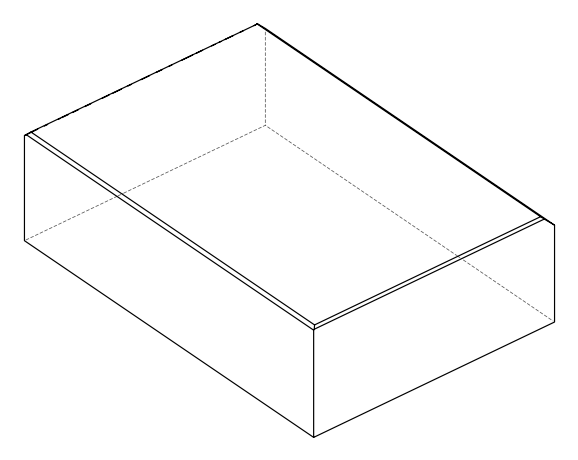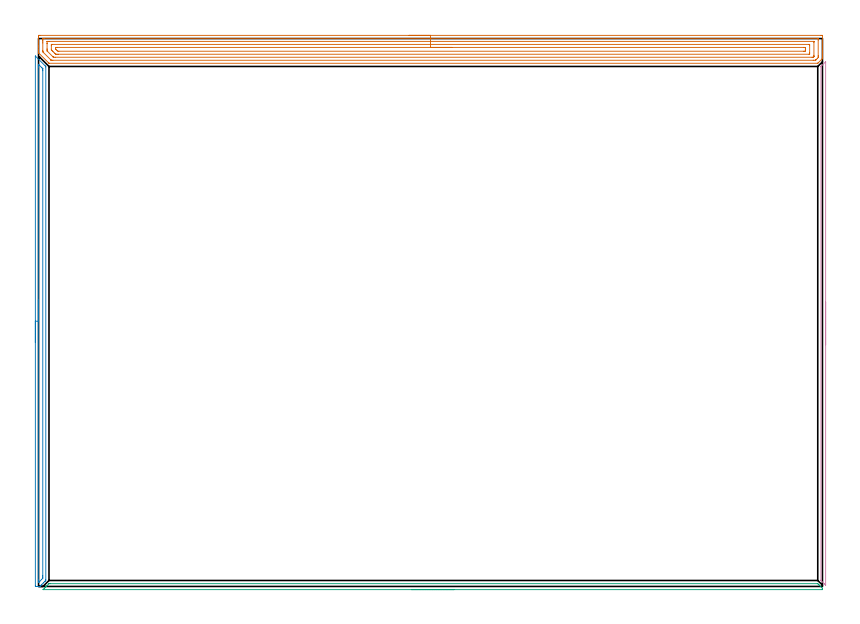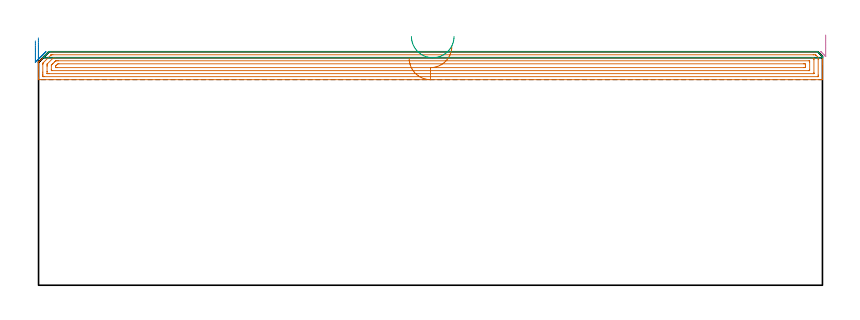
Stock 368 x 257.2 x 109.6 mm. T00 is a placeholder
(PLAN: 4 operations, 0 tool changes, 24.2 min)
(1 AREA_MILL | FG_CHAMFER_SURFACE | UGT0205_001 | 14.93 min | 31577 mm3)
(2 AREA_MILL_1 | FG_CHAMFER_SURFACE_1 | UGT0205_001 | 4.12 min | 2951 mm3)
(3 AREA_MILL_2 | FG_CHAMFER_SURFACE_2 | UGT0205_001 | 3.07 min | 1447 mm3)
(4 AREA_MILL_3 | FG_CHAMFER_SURFACE_3 | UGT0205_001 | 2.1 min | 587 mm3)
(TOOL UGT0205_001 | Chamfer Mill 20 x 3 x 45 deg. | D20 FL50 Z2)
(OP 1 AREA_MILL)
G17 G21 G94 G90
T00 M6
G54
G17 G0 G90 X174. Y258.7 S1061 M3
G43 Z119.6 H0
Z106.5
G94 G1 X174.038 Z105.628 F250.
X174.152 Z104.764
X174.341 Z103.912
X174.603 Z103.08
X174.937 Z102.274
X175.34 Z101.5
X175.808 Z100.764
X176.34 Z100.072
X176.929 Z99.429
X177.572 Z98.84
X178.264 Z98.309
X179. Z97.84
X179.774 Z97.437
X180.58 Z97.103
X181.412 Z96.841
X182.263 Z96.652
X183.128 Z96.538
X184. Z96.5
X367.395
X367.882 Y258.695 Z96.503
X367.99 Y258.692 Z96.506
X368. Y258.579 Z96.618
Y251.272 Z103.922
Y250.707 Z104.49
Y250.394 Z104.803
Y249.829 Z105.368
Y249.516 Z105.68
Y248.89 Z106.309
Y248.385 Z106.815
X367.99 Y247.796 Z107.402
X367.957 Y247.76 Z107.438
X367.841 Y247.641 Z107.558
X365.941 Y245.741 Z109.458
X365.795 Y245.603 Z109.589
X365.61 Y245.6 Z109.6
X5.067
X4.905 Y245.604 Z109.589
X4.761 Y245.739 Z109.46
X0.105 Y250.394 Z104.804
X0.004 Y250.495 Z104.701
X0.001 Y250.507 Z104.69
X0. Y251.019 Z104.18
Y251.524 Z103.675
Y252.15 Z103.045
Y253.341 Z101.856
Y253.906 Z101.288
Y258.014 Z97.183
X0.004 Y258.296 Z96.901
X0.01 Y258.692 Z96.505
X0.199 Y258.696 Z96.502
X0.605 Y258.7 Z96.5
X184.
Y257.286 Z97.914
X365.61 Y257.285 Z97.915
X365.746
X365.961 Y257.28 Z97.92
X365.983 Y257.279 Z97.921
X365.99 Y257.269 Z97.931
X365.996 Y257.241 Z97.959
X365.998 Y257.212 Z97.988
X366. Y257.035 Z98.165
Y256.54 Z98.66
Y249.133 Z106.067
X365.997 Y248.638 Z106.562
X365.994 Y248.26 Z106.94
X365.61 Y247.86 Z107.34
X365.56 Y247.809 Z107.391
X364.984 Y247.234 Z107.966
X364.876 Y247.129 Z108.071
X364.802 Y247.059 Z108.141
X364.76 Y247.021 Z108.179
X364.718 Y247.019 Z108.181
X364.58 Y247.017 Z108.183
X363.825 Y247.014 Z108.186
X363.69
X6.717 Y247.015 Z108.185
X5.96 Y247.02 Z108.18
X5.941 Y247.021 Z108.179
X5.916 Y247.042 Z108.158
X5.864 Y247.089 Z108.111
X5.765 Y247.185 Z108.015
X5.572 Y247.378 Z107.822
X2.39 Y250.561 Z104.639
X2.04 Y250.922 Z104.278
X2.01 Y250.975 Z104.225
X2.006 Y251.042 Z104.158
X2.002 Y251.144 Z104.056
X2.001 Y251.272 Z103.928
X2. Y251.656 Z103.544
Y255.168 Z100.032
Y256.046 Z99.154
X2.002 Y256.54 Z98.66
X2.006 Y256.918 Z98.282
X2.021 Y257.279 Z97.921
X2.39 Y257.284 Z97.916
X2.525 Y257.285 Z97.915
X184. Y257.286 Z97.914
Y255.872 Z99.328
X363.825 Y255.871 Z99.329
X363.896 Y255.87 Z99.33
X363.952 Y255.867 Z99.333
X363.982 Y255.865 Z99.335
X363.99 Y255.833 Z99.367
X363.996 Y255.662 Z99.538
X363.999 Y255.491 Z99.709
X364. Y249.344 Z105.856
X363.998 Y248.991 Z106.209
X363.994 Y248.814 Z106.386
X363.99 Y248.727 Z106.473
X363.975 Y248.686 Z106.514
X363.934 Y248.638 Z106.562
X363.881 Y248.582 Z106.618
X363.825 Y248.527 Z106.673
X363.734 Y248.444 Z106.756
X363.654 Y248.435 Z106.765
X363.485 Y248.433 Z106.767
X363.145 Y248.429 Z106.771
X7.745
X7.063 Y248.43 Z106.77
X7.013 Y248.433 Z106.767
X6.99 Y248.435 Z106.765
X6.953 Y248.458 Z106.742
X6.852 Y248.55 Z106.65
X6.762 Y248.638 Z106.562
X4.129 Y251.272 Z103.928
X4.084 Y251.32 Z103.88
X4.01 Y251.403 Z103.797
X4.004 Y251.44 Z103.76
X4. Y252.15 Z103.05
Y252.322 Z102.878
Y254.784 Z100.416
Y254.956 Z100.244
X4.005 Y255.662 Z99.538
X4.007 Y255.827 Z99.373
X4.023 Y255.865 Z99.335
X4.069 Y255.867 Z99.333
X4.175 Y255.869 Z99.331
X4.855 Y255.871 Z99.329
X5.067 Y255.872 Z99.328
X184.
Y254.457 Z100.743
X361.48
X361.872 Y254.455 Z100.745
X361.951 Y254.453 Z100.747
X361.981 Y254.451 Z100.749
X361.99 Y254.42 Z100.78
X361.993 Y254.326 Z100.874
X362. Y253.946 Z101.254
Y250.394 Z104.806
X361.996 Y249.975 Z105.225
X361.992 Y249.87 Z105.33
X361.99 Y249.85 Z105.35
X361.962 Y249.848 Z105.352
X361.895 Y249.845 Z105.355
X361.707 Y249.843 Z105.357
X9.197
X8.637 Y249.844 Z105.356
X8.302 Y249.846 Z105.354
X8.03 Y249.85 Z105.35
X7.745 Y250.113 Z105.087
X7.458 Y250.394 Z104.806
X6.852 Y250.997 Z104.203
X6.577 Y251.272 Z103.928
X6.312 Y251.54 Z103.66
X6.141 Y251.714 Z103.486
X6.011 Y251.85 Z103.35
X6. Y252.15 Z103.05
Y253.866 Z101.334
Y253.906 Z101.294
X6.004 Y254.325 Z100.875
X6.008 Y254.429 Z100.771
X6.01 Y254.45 Z100.75
X6.038 Y254.452 Z100.748
X6.105 Y254.455 Z100.745
X6.293 Y254.457 Z100.743
X184.
Y253.043 Z102.157
X359.363
X359.99 Y253.028 Z102.172
X359.998 Y252.403 Z102.797
X359.999 Y252.15 Z103.05
X359.996 Y251.527 Z103.673
X359.99 Y251.272 Z103.928
X359.378 Y251.257 Z103.943
X359.363
X9.529
X9.038 Y251.272 Z103.928
X8.637 Y251.666 Z103.534
X8.16 Y252.15 Z103.05
X8.01 Y252.309 Z102.891
X8.007 Y252.463 Z102.737
X8.004 Y252.773 Z102.427
X8.01 Y253.028 Z102.172
X8.622 Y253.043 Z102.157
X8.637
X184.
X184.872 Z102.195
X185.736 Z102.309
X186.588 Z102.498
X187.42 Z102.76
X188.226 Z103.094
X189. Z103.497
X189.736 Z103.965
X190.428 Z104.496
X191.071 Z105.086
X191.66 Z105.729
X192.191 Z106.421
X192.66 Z107.157
X193.063 Z107.931
X193.397 Z108.737
X193.659 Z109.569
X193.848 Z110.42
X193.962 Z111.285
X194. Z112.157
G0 Z119.6
M5
M2
(OP 2 AREA_MILL_1)
G17 G21 G94 G90
T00 M6
G54
G17 G0 G90 X-1.5 Y114.5 S1061 M3
G43 Z119.6 H0
Z114.7
G94 G1 Y114.538 Z113.828 F250.
Y114.652 Z112.964
Y114.841 Z112.112
Y115.103 Z111.28
Y115.437 Z110.474
Y115.84 Z109.7
Y116.308 Z108.964
Y116.84 Z108.272
Y117.429 Z107.629
Y118.072 Z107.04
Y118.764 Z106.508
Y119.5 Z106.04
Y120.274 Z105.637
Y121.08 Z105.303
Y121.912 Z105.041
Y122.763 Z104.852
Y123.628 Z104.738
Y124.5 Z104.7
X-1.499 Y248.877 Z104.699
X-1.495 Y248.955 Z104.703
X-1.492 Y248.981 Z104.704
X-1.411 Y248.912 Z104.787
X3.157 Y244.343 Z109.356
X3.318 Y244.179 Z109.516
X3.396 Y244.095 Z109.589
X3.4 Y243.896 Z109.6
Y3.315
X3.393 Y2.8 Z109.593
X3.39 Y2.793 Z109.59
X3.123 Y2.521 Z109.32
X3.022 Y2.421 Z109.22
X2.254 Y1.652 Z108.451
X1.531 Y0.93 Z107.73
X1.095 Y0.493 Z107.291
X0.936 Y0.334 Z107.132
X0.805 Y0.203 Z107.001
X0.633 Y0.036 Z106.83
X0.594 Y0.004 Z106.789
X0.411 Y0. Z106.61
X-0.354 Z105.841
X-1.223 Y0.001 Z104.973
X-1.491 Y0.005 Z104.705
X-1.493 Y0.046 Z104.704
X-1.5 Y0.328 Z104.7
Y124.5
X-0.086 Z106.114
X-0.085 Y243.896 Z106.115
X-0.084 Y244.513 Z106.116
X-0.08 Y244.79 Z106.12
X-0.074 Y245.112 Z106.126
X0.257 Y244.79 Z106.457
X1.385 Y243.666 Z107.585
X1.711 Y243.338 Z107.911
X1.878 Y243.169 Z108.078
X1.96 Y243.081 Z108.16
X1.978 Y243.06 Z108.178
X1.981 Y243.042 Z108.181
X1.983 Y243.002 Z108.183
X1.985 Y242.383 Z108.185
X1.986 Y242.107 Z108.186
Y5.104
X1.985 Y4.486 Z108.185
X1.983 Y4.209 Z108.183
X1.979 Y3.901 Z108.179
X1.972 Y3.833 Z108.172
X1.932 Y3.789 Z108.132
X1.863 Y3.717 Z108.063
X1.465 Y3.315 Z107.665
X0.571 Y2.421 Z106.771
X0.515 Y2.366 Z106.715
X0.287 Y2.144 Z106.487
X0.188 Y2.05 Z106.388
X0.14 Y2.01 Z106.34
X0.051 Y2.005 Z106.251
X-0.059 Y2.01 Z106.141
X-0.079 Y2.014 Z106.121
X-0.081 Y2.053 Z106.119
X-0.084 Y2.143 Z106.116
X-0.085 Y2.421 Z106.115
X-0.086 Y3.04 Z106.114
Y124.5
Y125.372 Z106.152
Y126.236 Z106.266
Y127.088 Z106.455
Y127.92 Z106.717
Y128.726 Z107.051
Y129.5 Z107.454
Y130.236 Z107.923
Y130.928 Z108.454
Y131.571 Z109.043
Y132.16 Z109.686
Y132.691 Z110.378
Y133.16 Z111.114
Y133.563 Z111.888
Y133.897 Z112.694
Y134.159 Z113.526
Y134.348 Z114.378
Y134.462 Z115.243
Y134.5 Z116.114
G0 Z119.6
M5
M2
(OP 3 AREA_MILL_2)
G17 G21 G94 G90
T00 M6
G54
G17 G0 G90 X195.05 Y-1.5 S1061 M3
G43 Z119.6 H0
Z116.8
G94 G1 X195.012 Z115.928 F250.
X194.898 Z115.063
X194.709 Z114.212
X194.447 Z113.38
X194.113 Z112.574
X193.71 Z111.8
X193.242 Z111.064
X192.71 Z110.372
X192.121 Z109.729
X191.478 Z109.139
X190.786 Z108.608
X190.05 Z108.14
X189.276 Z107.737
X188.47 Z107.403
X187.638 Z107.141
X186.786 Z106.952
X185.922 Z106.838
X185.05 Z106.8
X2.277 Y-1.499 Z106.801
X2.242 Y-1.498 Z106.802
X2.118 Y-1.492 Z106.806
X2.175 Y-1.429 Z106.869
X2.277 Y-1.323 Z106.975
X2.724 Y-0.874 Z107.422
X3.065 Y-0.535 Z107.765
X3.271 Y-0.329 Z107.97
X3.499 Y-0.1 Z108.198
X3.618 Y0.019 Z108.315
X3.983 Y0.383 Z108.683
X4.141 Y0.541 Z108.841
X4.84 Y1.24 Z109.538
X4.913 Y1.309 Z109.587
X5.401 Y1.3 Z109.6
X365.589
X365.795 Y1.296 Z109.589
X365.843 Y1.259 Z109.555
X366.151 Y0.95 Z109.248
X366.317 Y0.786 Z109.081
X366.482 Y0.619 Z108.916
X367.792 Y-0.691 Z107.605
X367.972 Y-0.874 Z107.422
X367.997 Y-0.907 Z107.388
X368. Y-1.069 Z107.23
Y-1.491 Z106.805
X367.886 Y-1.5 Z106.8
X185.05
X184.178 Z106.838
X183.314 Z106.952
X182.462 Z107.141
X181.63 Z107.403
X180.824 Z107.737
X180.05 Z108.14
X179.314 Z108.608
X178.622 Z109.139
X177.979 Z109.729
X177.39 Z110.372
X176.858 Z111.064
X176.39 Z111.8
X175.987 Z112.574
X175.653 Z113.38
X175.391 Z114.212
X175.202 Z115.063
X175.088 Z115.928
X175.05 Z116.8
G0 Z119.6
M5
M2
(OP 4 AREA_MILL_3)
G17 G21 G94 G90
T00 M6
G54
G17 G0 G90 X369.5 Y133.45 S1061 M3
G43 Z119.6 H0
Z117.4
G94 G1 Y133.412 Z116.528 F250.
Y133.298 Z115.664
Y133.109 Z114.812
Y132.847 Z113.98
Y132.513 Z113.174
Y132.11 Z112.4
Y131.641 Z111.664
Y131.11 Z110.972
Y130.521 Z110.329
Y129.878 Z109.74
Y129.186 Z109.208
Y128.45 Z108.74
Y127.676 Z108.337
Y126.87 Z108.003
Y126.038 Z107.741
Y125.186 Z107.552
Y124.322 Z107.438
Y123.45 Z107.4
X369.499 Y0.697 Z107.399
X369.498 Y0.662 Z107.398
X369.494 Y0.64 Z107.399
X369.491 Y0.618 Z107.402
X369.42 Y0.678 Z107.475
X369.306 Y0.793 Z107.592
X368.896 Y1.203 Z108.003
X367.508 Y2.592 Z109.392
X367.358 Y2.744 Z109.538
X367.303 Y2.805 Z109.589
X367.3 Y2.988 Z109.6
Y243.912
X367.303 Y244.095 Z109.589
X367.358 Y244.156 Z109.538
X367.508 Y244.308 Z109.392
X367.558 Y244.358 Z109.342
X369.342 Y246.143 Z107.557
X369.368 Y246.169 Z107.53
X369.42 Y246.222 Z107.475
X369.491 Y246.282 Z107.402
X369.494 Y246.26 Z107.399
X369.498 Y246.238 Z107.398
X369.499 Y246.203 Z107.399
Y246.158
X369.5 Y123.45 Z107.4
Y122.578 Z107.438
Y121.713 Z107.552
Y120.862 Z107.741
Y120.03 Z108.003
Y119.224 Z108.337
Y118.45 Z108.74
Y117.714 Z109.208
Y117.022 Z109.74
Y116.379 Z110.329
Y115.79 Z110.972
Y115.258 Z111.664
Y114.79 Z112.4
Y114.387 Z113.174
Y114.053 Z113.98
Y113.791 Z114.812
Y113.602 Z115.664
Y113.488 Z116.528
Y113.45 Z117.4
G0 Z119.6
M5
M2
